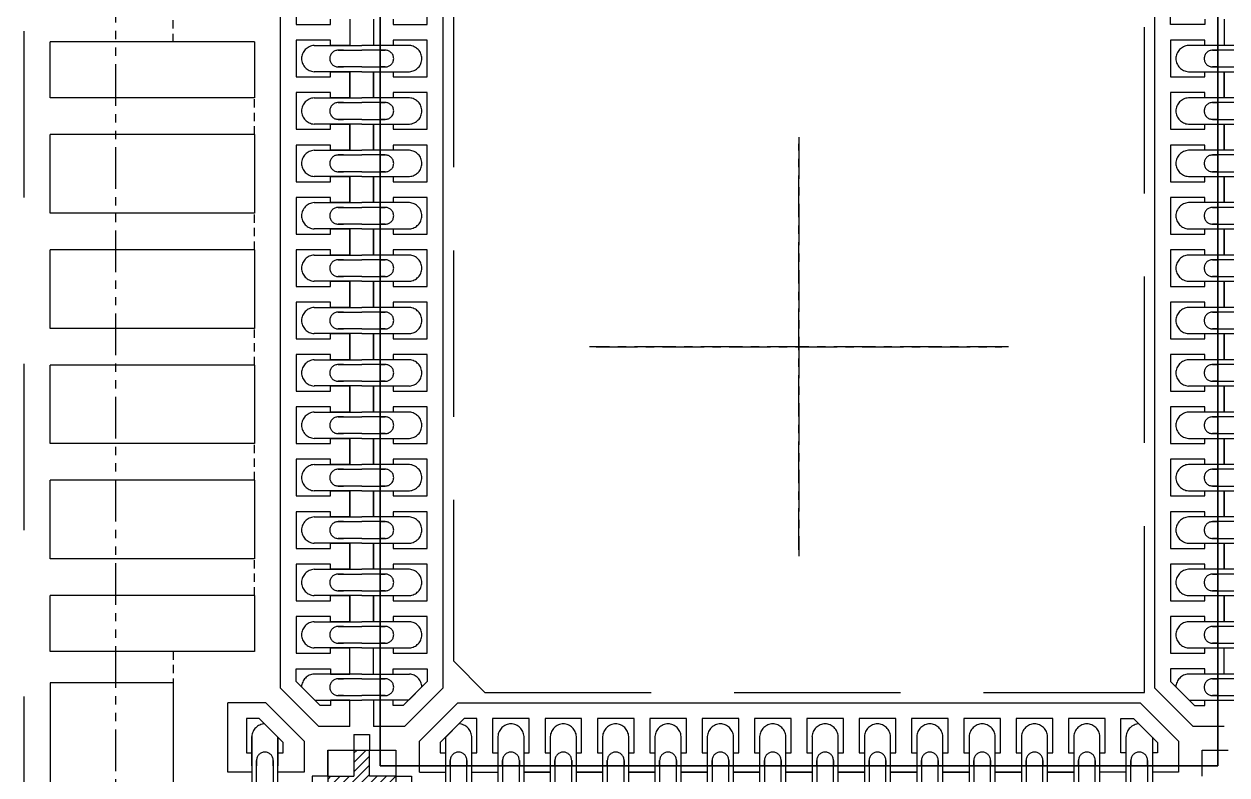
# Model space of a CAD drawing. Extents: x 0 to 864, y 0 to 559.
# Drawn here: x 143.58 to 166.56, y 269.09 to 283.43 of the extents above; entities that cross this region are included whole.
import ezdxf

# ---------------------------------------------------------------- set-up
doc = ezdxf.new("R2010")
doc.units = 0
doc.header["$LTSCALE"] = 12.7
doc.header["$MEASUREMENT"] = 0
for name, pattern in [('CENTER', [2, 1.25, -0.25, 0.25, -0.25]), ('HIDDEN', [0.375, 0.25, -0.125]), ('PHANTOM', [2.5, 1.25, -0.25, 0.25, -0.25, 0.25, -0.25])]:
    doc.linetypes.add(name, pattern=pattern)
doc.layers.get('0').update_dxf_attribs({"linetype": 'CONTINUOUS'})
for name, color, linetype in [('SH-01_CENTER', 2, 'CENTER'), ('SH-01_HATCH', 10, 'CONTINUOUS'), ('SH-01_HIDDEN', 6, 'HIDDEN'), ('SH-01_MISC', 5, 'CONTINUOUS'), ('SH-01_OBJECT', 7, 'CONTINUOUS'), ('SH-01_PHANTOM', 1, 'PHANTOM')]:
    doc.layers.add(name, color=color, linetype=linetype)

# ---------------------------------------------------------------- blocks, each defined once
blk = doc.blocks.new('A$C1BE279AF')
at = {"layer": 'SH-01_HATCH', "ltscale": 0.05}
h = blk.add_hatch(dxfattribs=at)
h.set_pattern_fill('ANSI31', color=10)
h.set_pattern_definition([(45, (2.30032, -1.11), (-0.0883883, 0.0883883), [])])
h.paths.add_polyline_path([(1.69, 1.19), (1.19, 1.19), (1.19, 1.69), (0.89, 1.69), (0.89, 1.19), (0.39, 1.19), (0.39, 0.89), (0.89, 0.89), (0.89, 0.39), (1.19, 0.39), (1.19, 0.89), (1.69, 0.89)])
at = {"layer": 'SH-01_HIDDEN'}
for p, q in [((0.89, 1.99), (1.19, 1.99)), ((0.89, 1.99), (0.89, 1.69)), ((1.19, 1.99), (1.19, 1.69)), ((0.09, 1.19), (0.09, 0.89)), ((0.39, 1.19), (0.09, 1.19)), ((1.69, 1.19), (1.99, 1.19)), ((1.99, 1.19), (1.99, 0.89)), ((0.09, 0.89), (0.39, 0.89)), ((1.99, 0.89), (1.69, 0.89)), ((0.89, 0.39), (0.89, 0.09)), ((1.19, 0.39), (1.19, 0.09)), ((0.89, 0.09), (1.19, 0.09))]:
    blk.add_line(p, q, dxfattribs=at)
at = {"layer": 'SH-01_OBJECT'}
for p, q in [((0.89, 1.69), (1.19, 1.69)), ((0.89, 1.69), (0.89, 1.19)), ((1.19, 1.19), (1.19, 1.69)), ((0.39, 1.19), (0.39, 0.89)), ((0.39, 1.19), (0.89, 1.19)), ((1.69, 1.19), (1.19, 1.19)), ((1.69, 1.19), (1.69, 0.89)), ((0.39, 0.89), (0.89, 0.89)), ((0.89, 0.39), (0.89, 0.89)), ((0.89, 0.89), (0.89, 0.89)), ((1.69, 0.89), (1.19, 0.89)), ((1.19, 0.89), (1.19, 0.89)), ((1.19, 0.89), (1.19, 0.39)), ((0.89, 0.39), (1.19, 0.39))]:
    blk.add_line(p, q, dxfattribs=at)
blk = doc.blocks.new('A$C61275347')
at = {"layer": 'SH-01_HIDDEN', "ltscale": 0.05}
for p, q in [((2.35, 11.517), (2.35, 12.117)), ((3.9, 9.75), (3.9, 10.45)), ((3.9, 7.55), (3.9, 8.25)), ((3.9, 5.35), (3.9, 6.05)), ((3.9, 3.15), (3.9, 3.85)), ((3.9, 0.95), (3.9, 1.65)), ((2.35, -0.117), (2.35, -0.717))]:
    blk.add_line(p, q, dxfattribs=at)
at = {"layer": 'SH-01_HIDDEN'}
for p, q in [((5.04, 11.45), (5.6, 11.45)), ((5.04, 11.45), (5.95, 11.45)), ((5.6, 11.36), (5.5, 11.36)), ((5.5, 11.36), (5.95, 11.36)), ((5.5, 11.04), (5.6, 11.04)), ((5.95, 11.04), (5.5, 11.04)), ((5.6, 10.95), (5.04, 10.95)), ((5.95, 10.95), (5.04, 10.95)), ((5.04, 10.45), (5.6, 10.45)), ((5.04, 10.45), (5.95, 10.45)), ((5.6, 10.36), (5.5, 10.36)), ((5.5, 10.36), (5.95, 10.36)), ((5.6, 9.95), (5.04, 9.95)), ((5.95, 9.95), (5.04, 9.95)), ((5.5, 10.04), (5.6, 10.04)), ((5.95, 10.04), (5.5, 10.04)), ((5.04, 9.45), (5.6, 9.45)), ((5.04, 9.45), (5.95, 9.45)), ((5.6, 9.36), (5.5, 9.36)), ((5.5, 9.36), (5.95, 9.36)), ((5.5, 9.04), (5.6, 9.04)), ((5.95, 9.04), (5.5, 9.04)), ((5.6, 8.95), (5.04, 8.95)), ((5.95, 8.95), (5.04, 8.95)), ((5.04, 8.45), (5.6, 8.45)), ((5.04, 8.45), (5.95, 8.45)), ((5.6, 8.36), (5.5, 8.36)), ((5.5, 8.36), (5.95, 8.36)), ((5.6, 7.95), (5.04, 7.95)), ((5.95, 7.95), (5.04, 7.95)), ((5.5, 8.04), (5.6, 8.04)), ((5.95, 8.04), (5.5, 8.04)), ((5.04, 7.45), (5.6, 7.45)), ((5.04, 7.45), (5.95, 7.45)), ((5.6, 7.36), (5.5, 7.36)), ((5.5, 7.36), (5.95, 7.36)), ((5.6, 6.95), (5.04, 6.95)), ((5.95, 6.95), (5.04, 6.95)), ((5.5, 7.04), (5.6, 7.04)), ((5.95, 7.04), (5.5, 7.04)), ((5.04, 6.45), (5.6, 6.45)), ((5.04, 6.45), (5.95, 6.45)), ((5.6, 6.36), (5.5, 6.36)), ((5.5, 6.36), (5.95, 6.36)), ((5.5, 6.04), (5.6, 6.04)), ((5.95, 6.04), (5.5, 6.04)), ((5.6, 5.95), (5.04, 5.95)), ((5.95, 5.95), (5.04, 5.95)), ((5.04, 5.45), (5.6, 5.45)), ((5.04, 5.45), (5.95, 5.45)), ((5.6, 5.36), (5.5, 5.36)), ((5.5, 5.36), (5.95, 5.36)), ((5.6, 4.95), (5.04, 4.95)), ((5.95, 4.95), (5.04, 4.95)), ((5.5, 5.04), (5.6, 5.04)), ((5.95, 5.04), (5.5, 5.04)), ((5.04, 4.45), (5.6, 4.45)), ((5.04, 4.45), (5.95, 4.45)), ((5.6, 4.36), (5.5, 4.36)), ((5.5, 4.36), (5.95, 4.36)), ((5.6, 3.95), (5.04, 3.95)), ((5.95, 3.95), (5.04, 3.95)), ((5.5, 4.04), (5.6, 4.04)), ((5.95, 4.04), (5.5, 4.04)), ((5.04, 3.45), (5.6, 3.45)), ((5.04, 3.45), (5.95, 3.45)), ((5.6, 3.36), (5.5, 3.36)), ((5.5, 3.36), (5.95, 3.36)), ((5.5, 3.04), (5.6, 3.04)), ((5.95, 3.04), (5.5, 3.04)), ((5.6, 2.95), (5.04, 2.95)), ((5.95, 2.95), (5.04, 2.95)), ((5.04, 2.45), (5.6, 2.45)), ((5.04, 2.45), (5.95, 2.45)), ((5.6, 2.36), (5.5, 2.36)), ((5.5, 2.36), (5.95, 2.36)), ((5.6, 1.95), (5.04, 1.95)), ((5.95, 1.95), (5.04, 1.95)), ((5.5, 2.04), (5.6, 2.04)), ((5.95, 2.04), (5.5, 2.04)), ((5.04, 1.45), (5.6, 1.45)), ((5.04, 1.45), (5.95, 1.45)), ((5.6, 1.36), (5.5, 1.36)), ((5.5, 1.36), (5.95, 1.36)), ((5.6, 0.95), (5.04, 0.95)), ((5.95, 0.95), (5.04, 0.95)), ((5.5, 1.04), (5.6, 1.04)), ((5.95, 1.04), (5.5, 1.04)), ((5.04, 0.45), (5.6, 0.45)), ((5.04, 0.45), (5.95, 0.45)), ((5.6, 0.36), (5.5, 0.36)), ((5.5, 0.36), (5.95, 0.36)), ((5.5, 0.04), (5.6, 0.04)), ((5.95, 0.04), (5.5, 0.04)), ((5.6, -0.05), (5.04, -0.05)), ((5.95, -0.05), (5.04, -0.05)), ((5.6, -0.55), (5.04, -0.55)), ((5.95, -0.55), (5.04, -0.55)), ((5.5, -0.64), (5.6, -0.64)), ((5.95, -0.64), (5.5, -0.64)), ((4.8, -0.793), (5.047, -1.04)), ((5.057, -1.05), (5.6, -1.05)), ((5.057, -1.05), (5.95, -1.05)), ((5.6, -0.96), (5.5, -0.96)), ((5.5, -0.96), (5.95, -0.96)), ((4.093, -1.5), (4.34, -1.747)), ((3.85, -2.3), (3.85, -1.74)), ((3.85, -1.74), (3.85, -2.65)), ((4.35, -1.757), (4.35, -2.3)), ((4.35, -2.65), (4.35, -1.757)), ((3.94, -2.2), (3.94, -2.3)), ((3.94, -2.65), (3.94, -2.2)), ((4.26, -2.3), (4.26, -2.2)), ((4.26, -2.2), (4.26, -2.65))]:
    blk.add_line(p, q, dxfattribs=at)
for centre, radius, start, end in [((5.058, 11.193), 0.258, 93.9895, 178.3485), ((5.5, 11.2), 0.16, 90, 270), ((5.058, 11.207), 0.258, 181.6517, 266.0098), ((5.058, 10.193), 0.258, 93.9895, 178.3485), ((5.5, 10.2), 0.16, 90, 270), ((5.058, 10.207), 0.258, 181.6517, 266.0098), ((5.058, 9.193), 0.258, 93.9895, 178.3485), ((5.058, 9.207), 0.258, 181.6517, 266.0098), ((5.5, 9.2), 0.16, 90, 270), ((5.058, 8.193), 0.258, 93.9895, 178.3485), ((5.5, 8.2), 0.16, 90, 270), ((5.058, 8.207), 0.258, 181.6517, 266.0098), ((5.058, 7.193), 0.258, 93.9895, 178.3485), ((5.5, 7.2), 0.16, 90, 270), ((5.058, 7.207), 0.258, 181.6517, 266.0098), ((5.058, 6.193), 0.258, 93.9895, 178.3485), ((5.5, 6.2), 0.16, 90, 270), ((5.058, 6.207), 0.258, 181.6517, 266.0098), ((5.058, 5.193), 0.258, 93.9895, 178.3485), ((5.5, 5.2), 0.16, 90, 270), ((5.058, 5.207), 0.258, 181.6517, 266.0098), ((5.058, 4.193), 0.258, 93.9895, 178.3485), ((5.058, 4.207), 0.258, 181.6517, 266.0098), ((5.5, 4.2), 0.16, 90, 270), ((5.058, 3.193), 0.258, 93.9895, 178.3485), ((5.5, 3.2), 0.16, 90, 270), ((5.058, 3.207), 0.258, 181.6517, 266.0098), ((5.058, 2.193), 0.258, 93.9895, 178.3485), ((5.5, 2.2), 0.16, 90, 270), ((5.058, 2.207), 0.258, 181.6517, 266.0098), ((5.058, 1.193), 0.258, 93.9895, 178.3485), ((5.058, 1.207), 0.258, 181.6517, 266.0098), ((5.5, 1.2), 0.16, 90, 270), ((5.058, 0.193), 0.258, 93.9895, 178.3485), ((5.5, 0.2), 0.16, 90, 270), ((5.058, 0.207), 0.258, 181.6517, 266.0098), ((5.058, -0.808), 0.259, 94.0841, 176.6512), ((5.5, -0.8), 0.16, 90, 270), ((4.108, -1.758), 0.259, 93.3488, 175.9159), ((4.1, -2.2), 0.16, 0, 180)]:
    blk.add_arc(centre, radius, start, end, dxfattribs=at)
at = {"layer": 'SH-01_OBJECT'}
for p, q in [((4.4, -0.817), (4.4, 12.217)), ((4.7, 12.093), (4.7, 11.85)), ((5.35, 11.85), (5.35, 11.95)), ((4.7, 11.85), (5.35, 11.85)), ((5.35, 11.55), (4.7, 11.55)), ((4.7, 11.55), (4.7, 10.85)), ((5.35, 11.45), (5.35, 11.55)), ((5.725, 11.45), (5.35, 11.45)), ((4.7, 10.85), (5.35, 10.85)), ((5.35, 10.85), (5.35, 10.95)), ((5.35, 10.95), (5.725, 10.95)), ((5.35, 10.55), (4.7, 10.55)), ((4.7, 10.55), (4.7, 9.85)), ((5.35, 10.45), (5.35, 10.55)), ((5.725, 10.45), (5.35, 10.45)), ((5.35, 9.85), (5.35, 9.95)), ((5.35, 9.95), (5.725, 9.95)), ((4.7, 9.85), (5.35, 9.85)), ((5.35, 9.55), (4.7, 9.55)), ((4.7, 9.55), (4.7, 8.85)), ((5.35, 9.45), (5.35, 9.55)), ((5.725, 9.45), (5.35, 9.45)), ((4.7, 8.85), (5.35, 8.85)), ((5.35, 8.85), (5.35, 8.95)), ((5.35, 8.95), (5.725, 8.95)), ((5.35, 8.55), (4.7, 8.55)), ((4.7, 8.55), (4.7, 7.85)), ((5.35, 8.45), (5.35, 8.55)), ((5.725, 8.45), (5.35, 8.45)), ((4.7, 7.85), (5.35, 7.85)), ((5.35, 7.85), (5.35, 7.95)), ((5.35, 7.95), (5.725, 7.95)), ((5.35, 7.55), (4.7, 7.55)), ((4.7, 7.55), (4.7, 6.85)), ((5.35, 7.45), (5.35, 7.55)), ((5.725, 7.45), (5.35, 7.45)), ((5.35, 6.85), (5.35, 6.95)), ((5.35, 6.95), (5.725, 6.95)), ((4.7, 6.85), (5.35, 6.85)), ((5.35, 6.55), (4.7, 6.55)), ((4.7, 6.55), (4.7, 5.85)), ((5.35, 6.45), (5.35, 6.55)), ((5.725, 6.45), (5.35, 6.45)), ((4.7, 5.85), (5.35, 5.85)), ((5.35, 5.85), (5.35, 5.95)), ((5.35, 5.95), (5.725, 5.95)), ((5.35, 5.55), (4.7, 5.55)), ((4.7, 5.55), (4.7, 4.85)), ((5.35, 5.45), (5.35, 5.55)), ((5.725, 5.45), (5.35, 5.45)), ((4.7, 4.85), (5.35, 4.85)), ((5.35, 4.85), (5.35, 4.95)), ((5.35, 4.95), (5.725, 4.95)), ((5.35, 4.55), (4.7, 4.55)), ((4.7, 4.55), (4.7, 3.85)), ((5.35, 4.45), (5.35, 4.55)), ((5.725, 4.45), (5.35, 4.45)), ((5.35, 3.85), (5.35, 3.95)), ((5.35, 3.95), (5.725, 3.95)), ((4.7, 3.85), (5.35, 3.85)), ((5.35, 3.55), (4.7, 3.55)), ((4.7, 3.55), (4.7, 2.85)), ((5.35, 3.45), (5.35, 3.55)), ((5.725, 3.45), (5.35, 3.45)), ((4.7, 2.85), (5.35, 2.85)), ((5.35, 2.85), (5.35, 2.95)), ((5.35, 2.95), (5.725, 2.95)), ((5.35, 2.55), (4.7, 2.55)), ((4.7, 2.55), (4.7, 1.85)), ((5.35, 2.45), (5.35, 2.55)), ((5.725, 2.45), (5.35, 2.45)), ((4.7, 1.85), (5.35, 1.85)), ((5.35, 1.85), (5.35, 1.95)), ((5.35, 1.95), (5.725, 1.95)), ((5.35, 1.55), (4.7, 1.55)), ((4.7, 1.55), (4.7, 0.85)), ((5.35, 1.45), (5.35, 1.55)), ((5.725, 1.45), (5.35, 1.45)), ((5.35, 0.85), (5.35, 0.95)), ((5.35, 0.95), (5.725, 0.95)), ((4.7, 0.85), (5.35, 0.85)), ((5.35, 0.55), (4.7, 0.55)), ((4.7, 0.55), (4.7, -0.15)), ((5.35, 0.45), (5.35, 0.55)), ((5.725, 0.45), (5.35, 0.45)), ((4.7, -0.15), (5.35, -0.15)), ((5.35, -0.15), (5.35, -0.05)), ((5.35, -0.05), (5.725, -0.05)), ((4.7, -0.693), (4.7, -0.45)), ((4.7, -0.45), (5.35, -0.45)), ((5.35, -0.45), (5.35, -0.55)), ((5.35, -0.55), (5.725, -0.55)), ((5.133, -1.55), (4.4, -0.817)), ((5.157, -1.15), (4.7, -0.693)), ((4.117, -1.1), (4.85, -1.833)), ((5.725, -1.05), (5.35, -1.05)), ((5.35, -1.05), (5.35, -1.15)), ((5.35, -1.15), (5.157, -1.15)), ((3.993, -1.4), (3.75, -1.4)), ((3.75, -1.4), (3.75, -2.05)), ((4.45, -1.857), (3.993, -1.4)), ((5.725, -1.55), (5.133, -1.55)), ((4.85, -1.833), (4.85, -2.425)), ((3.75, -2.05), (3.85, -2.05)), ((3.85, -2.05), (3.85, -2.425)), ((4.35, -2.425), (4.35, -2.05)), ((4.35, -2.05), (4.45, -2.05)), ((4.45, -2.05), (4.45, -1.857)), ((5.3, -2.5), (5.3, -2)), ((5.3, -2), (5.8, -2))]:
    blk.add_line(p, q, dxfattribs=at)
at = {"layer": 'SH-01_OBJECT', "ltscale": 0.05}
for p, q in [((5.725, 11.95), (5.725, 11.45)), ((3.9, 11.517), (0, 11.517)), ((0, 10.45), (0, 11.517)), ((3.9, 11.517), (3.9, 10.45)), ((5.725, 10.45), (5.725, 10.95)), ((5.725, 10.95), (5.725, 10.45)), ((3.9, 10.45), (0, 10.45)), ((5.725, 9.45), (5.725, 9.95)), ((5.725, 9.95), (5.725, 9.45)), ((0, 8.25), (0, 9.75)), ((3.9, 9.75), (0, 9.75)), ((3.9, 9.75), (3.9, 8.25)), ((5.725, 8.45), (5.725, 8.95)), ((5.725, 8.95), (5.725, 8.45)), ((3.9, 8.25), (0, 8.25)), ((5.725, 7.45), (5.725, 7.95)), ((5.725, 7.95), (5.725, 7.45)), ((0, 6.05), (0, 7.55)), ((3.9, 7.55), (0, 7.55)), ((3.9, 7.55), (3.9, 6.05)), ((5.725, 6.45), (5.725, 6.95)), ((5.725, 6.95), (5.725, 6.45)), ((3.9, 6.05), (0, 6.05)), ((5.725, 5.45), (5.725, 5.95)), ((5.725, 5.95), (5.725, 5.45)), ((0, 3.85), (0, 5.35)), ((3.9, 5.35), (0, 5.35)), ((3.9, 5.35), (3.9, 3.85)), ((5.725, 4.45), (5.725, 4.95)), ((5.725, 4.95), (5.725, 4.45)), ((5.725, 3.45), (5.725, 3.95)), ((5.725, 3.95), (5.725, 3.45)), ((3.9, 3.85), (0, 3.85)), ((0, 1.65), (0, 3.15)), ((3.9, 3.15), (0, 3.15)), ((3.9, 3.15), (3.9, 1.65)), ((5.725, 2.45), (5.725, 2.95)), ((5.725, 2.95), (5.725, 2.45)), ((5.725, 1.45), (5.725, 1.95)), ((5.725, 1.95), (5.725, 1.45)), ((3.9, 1.65), (0, 1.65)), ((0, -0.117), (0, 0.95)), ((3.9, 0.95), (0, 0.95)), ((3.9, 0.95), (3.9, -0.117)), ((5.725, 0.45), (5.725, 0.95)), ((5.725, 0.95), (5.725, 0.45)), ((3.9, -0.117), (0, -0.117)), ((5.725, -0.55), (5.725, -0.05)), ((5.725, -0.55), (5.725, -0.05)), ((2.35, -0.717), (0, -0.717)), ((0, -0.717), (0, -2.65)), ((2.35, -0.717), (2.35, -2.65)), ((3.39, -2.425), (3.39, -1.1)), ((4.117, -1.1), (3.39, -1.1)), ((5.725, -1.55), (5.725, -1.05)), ((5.8, -2), (5.8, -2.5)), ((5.8, -2), (5.8, -2.5)), ((3.85, -2.425), (3.39, -2.425)), ((4.85, -2.425), (4.35, -2.425))]:
    blk.add_line(p, q, dxfattribs=at)
at = {"layer": 'SH-01_OBJECT', "linetype": 'Continuous'}
for q in [(5.3, -2.5), (5.8, -2)]:
    blk.add_line((5.3, -2), q, dxfattribs=at)
blk = doc.blocks.new('*U61')
at = {"layer": 'SH-01_CENTER', "ltscale": 0.05}
for p, q in [((0, -3.875), (0, 3.875)), ((-3.875, 0), (3.875, 0))]:
    blk.add_line(p, q, dxfattribs=at)
at = {"layer": 'SH-01_MISC', "ltscale": 0.05}
blk.add_lwpolyline([(-8, 8), (8, 8), (8, -8), (-8, -8)], close=True, dxfattribs=at)
blk = doc.blocks.new('*U62')
at = {"color": 0, "linetype": 'ByBlock', "lineweight": -2, "transparency": 16777216}
blk.add_blockref('*U61', (0, 16.7), dxfattribs=at)
blk = doc.blocks.new('*U243')
at = {"layer": 'SH-01_CENTER', "ltscale": 0.05}
for p, q in [((0, 4), (0, -4)), ((4, 0), (-4, 0))]:
    blk.add_line(p, q, dxfattribs=at)
at = {"layer": 'SH-01_HIDDEN'}
for p, q in [((-6.6, 6.6), (-6.6, -6)), ((6.6, -6.6), (6.6, 6.6)), ((-7.44, 5.75), (-8.35, 5.75)), ((8.35, 5.75), (7.44, 5.75)), ((-7.9, 5.66), (-8.35, 5.66)), ((-8, 5.66), (-7.9, 5.66)), ((8.35, 5.66), (7.9, 5.66)), ((7.9, 5.66), (8, 5.66)), ((-8.35, 5.34), (-7.9, 5.34)), ((-7.9, 5.34), (-8, 5.34)), ((7.9, 5.34), (8.35, 5.34)), ((8, 5.34), (7.9, 5.34)), ((-8.35, 5.25), (-7.44, 5.25)), ((7.44, 5.25), (8.35, 5.25)), ((-7.44, 4.75), (-8.35, 4.75)), ((-7.9, 4.66), (-8.35, 4.66)), ((-8, 4.66), (-7.9, 4.66)), ((8.35, 4.75), (7.44, 4.75)), ((8.35, 4.66), (7.9, 4.66)), ((7.9, 4.66), (8, 4.66)), ((-8.35, 4.34), (-7.9, 4.34)), ((-8.35, 4.25), (-7.44, 4.25)), ((-7.9, 4.34), (-8, 4.34)), ((7.44, 4.25), (8.35, 4.25)), ((7.9, 4.34), (8.35, 4.34)), ((8, 4.34), (7.9, 4.34)), ((-7.44, 3.75), (-8.35, 3.75)), ((8.35, 3.75), (7.44, 3.75)), ((-7.9, 3.66), (-8.35, 3.66)), ((-8, 3.66), (-7.9, 3.66)), ((8.35, 3.66), (7.9, 3.66)), ((7.9, 3.66), (8, 3.66)), ((-8.35, 3.34), (-7.9, 3.34)), ((-8.35, 3.25), (-7.44, 3.25)), ((-7.9, 3.34), (-8, 3.34)), ((7.44, 3.25), (8.35, 3.25)), ((7.9, 3.34), (8.35, 3.34)), ((8, 3.34), (7.9, 3.34)), ((-7.44, 2.75), (-8.35, 2.75)), ((-7.9, 2.66), (-8.35, 2.66)), ((-8, 2.66), (-7.9, 2.66)), ((8.35, 2.75), (7.44, 2.75)), ((8.35, 2.66), (7.9, 2.66)), ((7.9, 2.66), (8, 2.66)), ((-8.35, 2.34), (-7.9, 2.34)), ((-7.9, 2.34), (-8, 2.34)), ((7.9, 2.34), (8.35, 2.34)), ((8, 2.34), (7.9, 2.34)), ((-8.35, 2.25), (-7.44, 2.25)), ((7.44, 2.25), (8.35, 2.25)), ((-7.44, 1.75), (-8.35, 1.75)), ((-7.9, 1.66), (-8.35, 1.66)), ((-8, 1.66), (-7.9, 1.66)), ((8.35, 1.75), (7.44, 1.75)), ((8.35, 1.66), (7.9, 1.66)), ((7.9, 1.66), (8, 1.66)), ((-8.35, 1.34), (-7.9, 1.34)), ((-8.35, 1.25), (-7.44, 1.25)), ((-7.9, 1.34), (-8, 1.34)), ((7.44, 1.25), (8.35, 1.25)), ((7.9, 1.34), (8.35, 1.34)), ((8, 1.34), (7.9, 1.34)), ((-7.44, 0.75), (-8.35, 0.75)), ((8.35, 0.75), (7.44, 0.75)), ((-7.9, 0.66), (-8.35, 0.66)), ((-8, 0.66), (-7.9, 0.66)), ((8.35, 0.66), (7.9, 0.66)), ((7.9, 0.66), (8, 0.66)), ((-8.35, 0.34), (-7.9, 0.34)), ((-8.35, 0.25), (-7.44, 0.25)), ((-7.9, 0.34), (-8, 0.34)), ((7.44, 0.25), (8.35, 0.25)), ((7.9, 0.34), (8.35, 0.34)), ((8, 0.34), (7.9, 0.34)), ((-7.44, -0.25), (-8.35, -0.25)), ((-7.9, -0.34), (-8.35, -0.34)), ((-8, -0.34), (-7.9, -0.34)), ((8.35, -0.25), (7.44, -0.25)), ((8.35, -0.34), (7.9, -0.34)), ((7.9, -0.34), (8, -0.34)), ((-8.35, -0.66), (-7.9, -0.66)), ((-7.9, -0.66), (-8, -0.66)), ((7.9, -0.66), (8.35, -0.66)), ((8, -0.66), (7.9, -0.66)), ((-8.35, -0.75), (-7.44, -0.75)), ((7.44, -0.75), (8.35, -0.75)), ((-7.44, -1.25), (-8.35, -1.25)), ((-7.9, -1.34), (-8.35, -1.34)), ((-8, -1.34), (-7.9, -1.34)), ((8.35, -1.25), (7.44, -1.25)), ((8.35, -1.34), (7.9, -1.34)), ((7.9, -1.34), (8, -1.34)), ((-8.35, -1.66), (-7.9, -1.66)), ((-8.35, -1.75), (-7.44, -1.75)), ((-7.9, -1.66), (-8, -1.66)), ((7.44, -1.75), (8.35, -1.75)), ((7.9, -1.66), (8.35, -1.66)), ((8, -1.66), (7.9, -1.66)), ((-7.44, -2.25), (-8.35, -2.25)), ((8.35, -2.25), (7.44, -2.25)), ((-7.9, -2.34), (-8.35, -2.34)), ((-8, -2.34), (-7.9, -2.34)), ((8.35, -2.34), (7.9, -2.34)), ((7.9, -2.34), (8, -2.34)), ((-8.35, -2.66), (-7.9, -2.66)), ((-8.35, -2.75), (-7.44, -2.75)), ((-7.9, -2.66), (-8, -2.66)), ((7.44, -2.75), (8.35, -2.75)), ((7.9, -2.66), (8.35, -2.66)), ((8, -2.66), (7.9, -2.66)), ((-7.44, -3.25), (-8.35, -3.25)), ((-7.9, -3.34), (-8.35, -3.34)), ((-8, -3.34), (-7.9, -3.34)), ((8.35, -3.25), (7.44, -3.25)), ((8.35, -3.34), (7.9, -3.34)), ((7.9, -3.34), (8, -3.34)), ((-8.35, -3.66), (-7.9, -3.66)), ((-7.9, -3.66), (-8, -3.66)), ((7.9, -3.66), (8.35, -3.66)), ((8, -3.66), (7.9, -3.66)), ((-8.35, -3.75), (-7.44, -3.75)), ((7.44, -3.75), (8.35, -3.75)), ((-7.44, -4.25), (-8.35, -4.25)), ((-7.9, -4.34), (-8.35, -4.34)), ((-8, -4.34), (-7.9, -4.34)), ((8.35, -4.25), (7.44, -4.25)), ((8.35, -4.34), (7.9, -4.34)), ((7.9, -4.34), (8, -4.34)), ((-8.35, -4.66), (-7.9, -4.66)), ((-8.35, -4.75), (-7.44, -4.75)), ((-7.9, -4.66), (-8, -4.66)), ((7.44, -4.75), (8.35, -4.75)), ((7.9, -4.66), (8.35, -4.66)), ((8, -4.66), (7.9, -4.66)), ((-7.44, -5.25), (-8.35, -5.25)), ((8.35, -5.25), (7.44, -5.25)), ((-7.9, -5.34), (-8.35, -5.34)), ((-8, -5.34), (-7.9, -5.34)), ((8.35, -5.34), (7.9, -5.34)), ((7.9, -5.34), (8, -5.34)), ((-8.35, -5.66), (-7.9, -5.66)), ((-7.9, -5.66), (-8, -5.66)), ((7.9, -5.66), (8.35, -5.66)), ((8, -5.66), (7.9, -5.66)), ((-8.35, -5.75), (-7.44, -5.75)), ((7.44, -5.75), (8.35, -5.75)), ((-6.6, -6), (-6, -6.6)), ((-8.35, -6.25), (-7.44, -6.25)), ((-8.35, -6.34), (-7.9, -6.34)), ((-7.9, -6.34), (-8, -6.34)), ((8.35, -6.25), (7.44, -6.25)), ((8.35, -6.34), (7.9, -6.34)), ((7.9, -6.34), (8, -6.34)), ((-7.9, -6.66), (-8.35, -6.66)), ((-8, -6.66), (-7.9, -6.66)), ((-7.2, -6.493), (-7.447, -6.74)), ((-6, -6.6), (6.6, -6.6)), ((7.2, -6.493), (7.447, -6.74)), ((7.9, -6.66), (8.35, -6.66)), ((8, -6.66), (7.9, -6.66)), ((-7.457, -6.75), (-8.35, -6.75)), ((7.457, -6.75), (8.35, -6.75)), ((-6.493, -7.2), (-6.74, -7.447)), ((6.493, -7.2), (6.74, -7.447)), ((-6.75, -7.457), (-6.75, -8.35)), ((-6.25, -8.35), (-6.25, -7.44)), ((-5.75, -7.44), (-5.75, -8.35)), ((-5.25, -8.35), (-5.25, -7.44)), ((-4.75, -7.44), (-4.75, -8.35)), ((-4.25, -8.35), (-4.25, -7.44)), ((-3.75, -7.44), (-3.75, -8.35)), ((-3.25, -8.35), (-3.25, -7.44)), ((-2.75, -7.44), (-2.75, -8.35)), ((-2.25, -8.35), (-2.25, -7.44)), ((-1.75, -7.44), (-1.75, -8.35)), ((-1.25, -8.35), (-1.25, -7.44)), ((-0.75, -7.44), (-0.75, -8.35)), ((-0.25, -8.35), (-0.25, -7.44)), ((0.25, -7.44), (0.25, -8.35)), ((0.75, -8.35), (0.75, -7.44)), ((1.25, -7.44), (1.25, -8.35)), ((1.75, -8.35), (1.75, -7.44)), ((2.25, -7.44), (2.25, -8.35)), ((2.75, -8.35), (2.75, -7.44)), ((3.25, -7.44), (3.25, -8.35)), ((3.75, -8.35), (3.75, -7.44)), ((4.25, -7.44), (4.25, -8.35)), ((4.75, -8.35), (4.75, -7.44)), ((5.25, -7.44), (5.25, -8.35)), ((5.75, -8.35), (5.75, -7.44)), ((6.25, -8.35), (6.25, -7.44)), ((6.75, -7.457), (6.75, -8.35)), ((-6.66, -7.9), (-6.66, -8.35)), ((-6.66, -8), (-6.66, -7.9)), ((-6.34, -8.35), (-6.34, -7.9)), ((-6.34, -7.9), (-6.34, -8)), ((-5.66, -7.9), (-5.66, -8.35)), ((-5.66, -8), (-5.66, -7.9)), ((-5.34, -8.35), (-5.34, -7.9)), ((-5.34, -7.9), (-5.34, -8)), ((-4.66, -7.9), (-4.66, -8.35)), ((-4.66, -8), (-4.66, -7.9)), ((-4.34, -8.35), (-4.34, -7.9)), ((-4.34, -7.9), (-4.34, -8)), ((-3.66, -7.9), (-3.66, -8.35)), ((-3.66, -8), (-3.66, -7.9)), ((-3.34, -8.35), (-3.34, -7.9)), ((-3.34, -7.9), (-3.34, -8)), ((-2.66, -7.9), (-2.66, -8.35)), ((-2.66, -8), (-2.66, -7.9)), ((-2.34, -8.35), (-2.34, -7.9)), ((-2.34, -7.9), (-2.34, -8)), ((-1.66, -7.9), (-1.66, -8.35)), ((-1.66, -8), (-1.66, -7.9)), ((-1.34, -8.35), (-1.34, -7.9)), ((-1.34, -7.9), (-1.34, -8)), ((-0.66, -7.9), (-0.66, -8.35)), ((-0.66, -8), (-0.66, -7.9)), ((-0.34, -8.35), (-0.34, -7.9)), ((-0.34, -7.9), (-0.34, -8)), ((0.34, -7.9), (0.34, -8.35)), ((0.34, -8), (0.34, -7.9)), ((0.66, -8.35), (0.66, -7.9)), ((0.66, -7.9), (0.66, -8)), ((1.34, -7.9), (1.34, -8.35)), ((1.34, -8), (1.34, -7.9)), ((1.66, -8.35), (1.66, -7.9)), ((1.66, -7.9), (1.66, -8)), ((2.34, -7.9), (2.34, -8.35)), ((2.34, -8), (2.34, -7.9)), ((2.66, -8.35), (2.66, -7.9)), ((2.66, -7.9), (2.66, -8)), ((3.34, -7.9), (3.34, -8.35)), ((3.34, -8), (3.34, -7.9)), ((3.66, -8.35), (3.66, -7.9)), ((3.66, -7.9), (3.66, -8)), ((4.34, -7.9), (4.34, -8.35)), ((4.34, -8), (4.34, -7.9)), ((4.66, -8.35), (4.66, -7.9)), ((4.66, -7.9), (4.66, -8)), ((5.34, -7.9), (5.34, -8.35)), ((5.34, -8), (5.34, -7.9)), ((5.66, -8.35), (5.66, -7.9)), ((5.66, -7.9), (5.66, -8)), ((6.34, -8.35), (6.34, -7.9)), ((6.34, -7.9), (6.34, -8)), ((6.66, -7.9), (6.66, -8.35)), ((6.66, -8), (6.66, -7.9))]:
    blk.add_line(p, q, dxfattribs=at)
for centre, radius, start, end in [((-7.458, 5.493), 0.258, 1.6516, 86.0102), ((7.458, 5.493), 0.258, 93.9899, 178.3484), ((-7.9, 5.5), 0.16, 270, 90), ((7.9, 5.5), 0.16, 90, 270), ((-7.458, 5.507), 0.258, 273.9899, 358.3484), ((7.458, 5.507), 0.258, 181.6516, 266.0102), ((-7.9, 4.5), 0.16, 270, 90), ((-7.458, 4.493), 0.258, 1.6516, 86.0102), ((7.458, 4.493), 0.258, 93.9899, 178.3484), ((7.9, 4.5), 0.16, 90, 270), ((-7.458, 4.507), 0.258, 273.9899, 358.3484), ((7.458, 4.507), 0.258, 181.6516, 266.0102), ((-7.458, 3.493), 0.258, 1.6516, 86.0102), ((7.458, 3.493), 0.258, 93.9899, 178.3484), ((-7.9, 3.5), 0.16, 270, 90), ((-7.458, 3.507), 0.258, 273.9899, 358.3484), ((7.458, 3.507), 0.258, 181.6516, 266.0102), ((7.9, 3.5), 0.16, 90, 270), ((-7.9, 2.5), 0.16, 270, 90), ((-7.458, 2.493), 0.258, 1.6516, 86.0102), ((7.458, 2.493), 0.258, 93.9899, 178.3484), ((7.9, 2.5), 0.16, 90, 270), ((-7.458, 2.507), 0.258, 273.9899, 358.3484), ((7.458, 2.507), 0.258, 181.6516, 266.0102), ((-7.9, 1.5), 0.16, 270, 90), ((-7.458, 1.493), 0.258, 1.6516, 86.0102), ((7.458, 1.493), 0.258, 93.9899, 178.3484), ((7.9, 1.5), 0.16, 90, 270), ((-7.458, 1.507), 0.258, 273.9899, 358.3484), ((7.458, 1.507), 0.258, 181.6516, 266.0102), ((-7.458, 0.493), 0.258, 1.6516, 86.0102), ((7.458, 0.493), 0.258, 93.9899, 178.3484), ((-7.9, 0.5), 0.16, 270, 90), ((-7.458, 0.507), 0.258, 273.9899, 358.3484), ((7.458, 0.507), 0.258, 181.6516, 266.0102), ((7.9, 0.5), 0.16, 90, 270), ((-7.9, -0.5), 0.16, 270, 90), ((-7.458, -0.507), 0.258, 1.6516, 86.0102), ((7.458, -0.507), 0.258, 93.9899, 178.3484), ((7.9, -0.5), 0.16, 90, 270), ((-7.458, -0.493), 0.258, 273.9899, 358.3484), ((7.458, -0.493), 0.258, 181.6516, 266.0102), ((-7.9, -1.5), 0.16, 270, 90), ((-7.458, -1.507), 0.258, 1.6516, 86.0102), ((7.458, -1.507), 0.258, 93.9899, 178.3484), ((7.9, -1.5), 0.16, 90, 270), ((-7.458, -1.493), 0.258, 273.9899, 358.3484), ((7.458, -1.493), 0.258, 181.6516, 266.0102), ((-7.458, -2.507), 0.258, 1.6516, 86.0102), ((7.458, -2.507), 0.258, 93.9899, 178.3484), ((-7.9, -2.5), 0.16, 270, 90), ((-7.458, -2.493), 0.258, 273.9899, 358.3484), ((7.458, -2.493), 0.258, 181.6516, 266.0102), ((7.9, -2.5), 0.16, 90, 270), ((-7.9, -3.5), 0.16, 270, 90), ((-7.458, -3.507), 0.258, 1.6516, 86.0102), ((7.458, -3.507), 0.258, 93.9899, 178.3484), ((7.9, -3.5), 0.16, 90, 270), ((-7.458, -3.493), 0.258, 273.9899, 358.3484), ((7.458, -3.493), 0.258, 181.6516, 266.0102), ((-7.9, -4.5), 0.16, 270, 90), ((-7.458, -4.507), 0.258, 1.6516, 86.0102), ((7.458, -4.507), 0.258, 93.9899, 178.3484), ((7.9, -4.5), 0.16, 90, 270), ((-7.458, -4.493), 0.258, 273.9899, 358.3484), ((7.458, -4.493), 0.258, 181.6516, 266.0102), ((-7.458, -5.507), 0.258, 1.6516, 86.0102), ((7.458, -5.507), 0.258, 93.9899, 178.3484), ((-7.9, -5.5), 0.16, 270, 90), ((-7.458, -5.493), 0.258, 273.9899, 358.3484), ((7.458, -5.493), 0.258, 181.6516, 266.0102), ((7.9, -5.5), 0.16, 90, 270), ((-7.9, -6.5), 0.16, 270, 90), ((-7.458, -6.508), 0.259, 3.3488, 85.9159), ((7.458, -6.508), 0.259, 94.0841, 176.6512), ((7.9, -6.5), 0.16, 90, 270), ((-6.508, -7.458), 0.259, 4.0841, 86.6512), ((-5.493, -7.458), 0.258, 91.6516, 176.0102), ((-5.507, -7.458), 0.258, 3.9899, 88.3484), ((-4.493, -7.458), 0.258, 91.6516, 176.0102), ((-4.507, -7.458), 0.258, 3.9899, 88.3484), ((-3.493, -7.458), 0.258, 91.6516, 176.0102), ((-3.507, -7.458), 0.258, 3.9899, 88.3484), ((-2.493, -7.458), 0.258, 91.6516, 176.0102), ((-2.507, -7.458), 0.258, 3.9899, 88.3484), ((-1.493, -7.458), 0.258, 91.6516, 176.0102), ((-1.507, -7.458), 0.258, 3.9899, 88.3484), ((-0.493, -7.458), 0.258, 91.6516, 176.0102), ((-0.507, -7.458), 0.258, 3.9899, 88.3484), ((0.507, -7.458), 0.258, 91.6516, 176.0102), ((0.493, -7.458), 0.258, 3.9899, 88.3484), ((1.507, -7.458), 0.258, 91.6516, 176.0102), ((1.493, -7.458), 0.258, 3.9899, 88.3484), ((2.507, -7.458), 0.258, 91.6516, 176.0102), ((2.493, -7.458), 0.258, 3.9899, 88.3484), ((3.507, -7.458), 0.258, 91.6516, 176.0102), ((3.493, -7.458), 0.258, 3.9899, 88.3484), ((4.507, -7.458), 0.258, 91.6516, 176.0102), ((4.493, -7.458), 0.258, 3.9899, 88.3484), ((5.507, -7.458), 0.258, 91.6516, 176.0102), ((5.493, -7.458), 0.258, 3.9899, 88.3484), ((6.508, -7.458), 0.259, 93.3488, 175.9159), ((-6.5, -7.9), 0.16, 0, 180), ((-5.5, -7.9), 0.16, 0, 180), ((-4.5, -7.9), 0.16, 0, 180), ((-3.5, -7.9), 0.16, 0, 180), ((-2.5, -7.9), 0.16, 0, 180), ((-1.5, -7.9), 0.16, 0, 180), ((-0.5, -7.9), 0.16, 0, 180), ((0.5, -7.9), 0.16, 0, 180), ((1.5, -7.9), 0.16, 0, 180), ((2.5, -7.9), 0.16, 0, 180), ((3.5, -7.9), 0.16, 0, 180), ((4.5, -7.9), 0.16, 0, 180), ((5.5, -7.9), 0.16, 0, 180), ((6.5, -7.9), 0.16, 0, 180)]:
    blk.add_arc(centre, radius, start, end, dxfattribs=at)
at = {"layer": 'SH-01_MISC'}
blk.add_lwpolyline([(8, 8), (-8, 8), (-8, -8), (8, -8)], close=True, dxfattribs=at)
at = {"layer": 'SH-01_OBJECT'}
for p, q in [((-6.8, 6.517), (-6.8, -6.517)), ((6.8, -6.517), (6.8, 6.517)), ((-7.75, 6.25), (-7.75, 6.15)), ((-7.1, 6.15), (-7.1, 6.393)), ((7.1, 6.15), (7.1, 6.393)), ((7.75, 6.25), (7.75, 6.15)), ((-7.75, 6.15), (-7.1, 6.15)), ((7.75, 6.15), (7.1, 6.15)), ((-7.75, 5.75), (-8.125, 5.75)), ((-7.1, 5.85), (-7.75, 5.85)), ((-7.75, 5.85), (-7.75, 5.75)), ((-7.1, 5.15), (-7.1, 5.85)), ((7.1, 5.85), (7.1, 5.15)), ((7.75, 5.85), (7.1, 5.85)), ((7.75, 5.75), (7.75, 5.85)), ((8.125, 5.75), (7.75, 5.75)), ((-8.125, 5.25), (-7.75, 5.25)), ((-7.75, 5.25), (-7.75, 5.15)), ((-7.75, 5.15), (-7.1, 5.15)), ((7.1, 5.15), (7.75, 5.15)), ((7.75, 5.15), (7.75, 5.25)), ((7.75, 5.25), (8.125, 5.25)), ((-7.1, 4.85), (-7.75, 4.85)), ((-7.75, 4.85), (-7.75, 4.75)), ((-7.1, 4.15), (-7.1, 4.85)), ((7.1, 4.85), (7.1, 4.15)), ((7.75, 4.85), (7.1, 4.85)), ((7.75, 4.75), (7.75, 4.85)), ((-7.75, 4.75), (-8.125, 4.75)), ((8.125, 4.75), (7.75, 4.75)), ((-8.125, 4.25), (-7.75, 4.25)), ((-7.75, 4.25), (-7.75, 4.15)), ((-7.75, 4.15), (-7.1, 4.15)), ((7.1, 4.15), (7.75, 4.15)), ((7.75, 4.15), (7.75, 4.25)), ((7.75, 4.25), (8.125, 4.25)), ((-7.75, 3.75), (-8.125, 3.75)), ((-7.1, 3.85), (-7.75, 3.85)), ((-7.75, 3.85), (-7.75, 3.75)), ((-7.1, 3.15), (-7.1, 3.85)), ((7.1, 3.85), (7.1, 3.15)), ((7.75, 3.85), (7.1, 3.85)), ((7.75, 3.75), (7.75, 3.85)), ((8.125, 3.75), (7.75, 3.75)), ((-8.125, 3.25), (-7.75, 3.25)), ((-7.75, 3.25), (-7.75, 3.15)), ((7.75, 3.15), (7.75, 3.25)), ((7.75, 3.25), (8.125, 3.25)), ((-7.75, 3.15), (-7.1, 3.15)), ((7.1, 3.15), (7.75, 3.15)), ((-7.1, 2.85), (-7.75, 2.85)), ((-7.75, 2.85), (-7.75, 2.75)), ((-7.1, 2.15), (-7.1, 2.85)), ((7.1, 2.85), (7.1, 2.15)), ((7.75, 2.85), (7.1, 2.85)), ((7.75, 2.75), (7.75, 2.85)), ((-7.75, 2.75), (-8.125, 2.75)), ((8.125, 2.75), (7.75, 2.75)), ((-8.125, 2.25), (-7.75, 2.25)), ((-7.75, 2.25), (-7.75, 2.15)), ((-7.75, 2.15), (-7.1, 2.15)), ((7.1, 2.15), (7.75, 2.15)), ((7.75, 2.15), (7.75, 2.25)), ((7.75, 2.25), (8.125, 2.25)), ((-7.1, 1.85), (-7.75, 1.85)), ((-7.75, 1.85), (-7.75, 1.75)), ((-7.1, 1.15), (-7.1, 1.85)), ((7.1, 1.85), (7.1, 1.15)), ((7.75, 1.85), (7.1, 1.85)), ((7.75, 1.75), (7.75, 1.85)), ((-7.75, 1.75), (-8.125, 1.75)), ((8.125, 1.75), (7.75, 1.75)), ((-8.125, 1.25), (-7.75, 1.25)), ((-7.75, 1.25), (-7.75, 1.15)), ((-7.75, 1.15), (-7.1, 1.15)), ((7.1, 1.15), (7.75, 1.15)), ((7.75, 1.15), (7.75, 1.25)), ((7.75, 1.25), (8.125, 1.25)), ((-7.75, 0.75), (-8.125, 0.75)), ((-7.1, 0.85), (-7.75, 0.85)), ((-7.75, 0.85), (-7.75, 0.75)), ((-7.1, 0.15), (-7.1, 0.85)), ((7.1, 0.85), (7.1, 0.15)), ((7.75, 0.85), (7.1, 0.85)), ((7.75, 0.75), (7.75, 0.85)), ((8.125, 0.75), (7.75, 0.75)), ((-8.125, 0.25), (-7.75, 0.25)), ((-7.75, 0.25), (-7.75, 0.15)), ((7.75, 0.15), (7.75, 0.25)), ((7.75, 0.25), (8.125, 0.25)), ((-7.75, 0.15), (-7.1, 0.15)), ((7.1, 0.15), (7.75, 0.15)), ((-7.1, -0.15), (-7.75, -0.15)), ((-7.75, -0.15), (-7.75, -0.25)), ((-7.1, -0.85), (-7.1, -0.15)), ((7.1, -0.15), (7.1, -0.85)), ((7.75, -0.15), (7.1, -0.15)), ((7.75, -0.25), (7.75, -0.15)), ((-7.75, -0.25), (-8.125, -0.25)), ((8.125, -0.25), (7.75, -0.25)), ((-8.125, -0.75), (-7.75, -0.75)), ((-7.75, -0.75), (-7.75, -0.85)), ((-7.75, -0.85), (-7.1, -0.85)), ((7.1, -0.85), (7.75, -0.85)), ((7.75, -0.85), (7.75, -0.75)), ((7.75, -0.75), (8.125, -0.75)), ((-7.75, -1.25), (-8.125, -1.25)), ((-7.1, -1.15), (-7.75, -1.15)), ((-7.75, -1.15), (-7.75, -1.25)), ((-7.1, -1.85), (-7.1, -1.15)), ((7.1, -1.15), (7.1, -1.85)), ((7.75, -1.15), (7.1, -1.15)), ((7.75, -1.25), (7.75, -1.15)), ((8.125, -1.25), (7.75, -1.25)), ((-8.125, -1.75), (-7.75, -1.75)), ((-7.75, -1.75), (-7.75, -1.85)), ((7.75, -1.85), (7.75, -1.75)), ((7.75, -1.75), (8.125, -1.75)), ((-7.75, -1.85), (-7.1, -1.85)), ((7.1, -1.85), (7.75, -1.85)), ((-7.75, -2.25), (-8.125, -2.25)), ((-7.1, -2.15), (-7.75, -2.15)), ((-7.75, -2.15), (-7.75, -2.25)), ((-7.1, -2.85), (-7.1, -2.15)), ((7.1, -2.15), (7.1, -2.85)), ((7.75, -2.15), (7.1, -2.15)), ((7.75, -2.25), (7.75, -2.15)), ((8.125, -2.25), (7.75, -2.25)), ((-8.125, -2.75), (-7.75, -2.75)), ((-7.75, -2.75), (-7.75, -2.85)), ((7.75, -2.85), (7.75, -2.75)), ((7.75, -2.75), (8.125, -2.75)), ((-7.75, -2.85), (-7.1, -2.85)), ((7.1, -2.85), (7.75, -2.85)), ((-7.1, -3.15), (-7.75, -3.15)), ((-7.75, -3.15), (-7.75, -3.25)), ((-7.1, -3.85), (-7.1, -3.15)), ((7.1, -3.15), (7.1, -3.85)), ((7.75, -3.15), (7.1, -3.15)), ((7.75, -3.25), (7.75, -3.15)), ((-7.75, -3.25), (-8.125, -3.25)), ((8.125, -3.25), (7.75, -3.25)), ((-8.125, -3.75), (-7.75, -3.75)), ((-7.75, -3.75), (-7.75, -3.85)), ((-7.75, -3.85), (-7.1, -3.85)), ((7.1, -3.85), (7.75, -3.85)), ((7.75, -3.85), (7.75, -3.75)), ((7.75, -3.75), (8.125, -3.75)), ((-7.75, -4.25), (-8.125, -4.25)), ((-7.1, -4.15), (-7.75, -4.15)), ((-7.75, -4.15), (-7.75, -4.25)), ((-7.1, -4.85), (-7.1, -4.15)), ((7.1, -4.15), (7.1, -4.85)), ((7.75, -4.15), (7.1, -4.15)), ((7.75, -4.25), (7.75, -4.15)), ((8.125, -4.25), (7.75, -4.25)), ((-8.125, -4.75), (-7.75, -4.75)), ((-7.75, -4.75), (-7.75, -4.85)), ((7.75, -4.85), (7.75, -4.75)), ((7.75, -4.75), (8.125, -4.75)), ((-7.75, -4.85), (-7.1, -4.85)), ((7.1, -4.85), (7.75, -4.85)), ((-7.75, -5.25), (-8.125, -5.25)), ((-7.1, -5.15), (-7.75, -5.15)), ((-7.75, -5.15), (-7.75, -5.25)), ((-7.1, -5.85), (-7.1, -5.15)), ((7.1, -5.15), (7.1, -5.85)), ((7.75, -5.15), (7.1, -5.15)), ((7.75, -5.25), (7.75, -5.15)), ((8.125, -5.25), (7.75, -5.25)), ((-8.125, -5.75), (-7.75, -5.75)), ((-7.75, -5.75), (-7.75, -5.85)), ((-7.75, -5.85), (-7.1, -5.85)), ((7.1, -5.85), (7.75, -5.85)), ((7.75, -5.85), (7.75, -5.75)), ((7.75, -5.75), (8.125, -5.75)), ((-7.75, -6.25), (-7.75, -6.15)), ((-7.75, -6.15), (-7.1, -6.15)), ((-7.1, -6.15), (-7.1, -6.393)), ((7.1, -6.15), (7.1, -6.393)), ((7.75, -6.15), (7.1, -6.15)), ((7.75, -6.25), (7.75, -6.15)), ((-8.125, -6.25), (-7.75, -6.25)), ((-7.1, -6.393), (-7.557, -6.85)), ((7.1, -6.393), (7.557, -6.85)), ((8.125, -6.25), (7.75, -6.25)), ((-6.8, -6.517), (-7.533, -7.25)), ((7.533, -7.25), (6.8, -6.517)), ((-7.75, -6.75), (-8.125, -6.75)), ((-7.75, -6.85), (-7.75, -6.75)), ((-7.557, -6.85), (-7.75, -6.85)), ((-7.25, -7.533), (-6.517, -6.8)), ((-6.517, -6.8), (6.517, -6.8)), ((6.517, -6.8), (7.25, -7.533)), ((7.557, -6.85), (7.75, -6.85)), ((7.75, -6.85), (7.75, -6.75)), ((7.75, -6.75), (8.125, -6.75)), ((-6.393, -7.1), (-6.85, -7.557)), ((-6.15, -7.1), (-6.393, -7.1)), ((-6.15, -7.75), (-6.15, -7.1)), ((-5.15, -7.1), (-5.85, -7.1)), ((-5.85, -7.1), (-5.85, -7.75)), ((-5.15, -7.75), (-5.15, -7.1)), ((-4.15, -7.1), (-4.85, -7.1)), ((-4.85, -7.1), (-4.85, -7.75)), ((-4.15, -7.75), (-4.15, -7.1)), ((-3.15, -7.1), (-3.85, -7.1)), ((-3.85, -7.1), (-3.85, -7.75)), ((-3.15, -7.75), (-3.15, -7.1)), ((-2.15, -7.1), (-2.85, -7.1)), ((-2.85, -7.1), (-2.85, -7.75)), ((-2.15, -7.75), (-2.15, -7.1)), ((-1.15, -7.1), (-1.85, -7.1)), ((-1.85, -7.1), (-1.85, -7.75)), ((-1.15, -7.75), (-1.15, -7.1)), ((-0.15, -7.1), (-0.85, -7.1)), ((-0.85, -7.1), (-0.85, -7.75)), ((-0.15, -7.75), (-0.15, -7.1)), ((0.85, -7.1), (0.15, -7.1)), ((0.15, -7.1), (0.15, -7.75)), ((0.85, -7.75), (0.85, -7.1)), ((1.85, -7.1), (1.15, -7.1)), ((1.15, -7.1), (1.15, -7.75)), ((1.85, -7.75), (1.85, -7.1)), ((2.85, -7.1), (2.15, -7.1)), ((2.15, -7.1), (2.15, -7.75)), ((2.85, -7.75), (2.85, -7.1)), ((3.85, -7.1), (3.15, -7.1)), ((3.15, -7.1), (3.15, -7.75)), ((3.85, -7.75), (3.85, -7.1)), ((4.85, -7.1), (4.15, -7.1)), ((4.15, -7.1), (4.15, -7.75)), ((4.85, -7.75), (4.85, -7.1)), ((5.85, -7.1), (5.15, -7.1)), ((5.15, -7.1), (5.15, -7.75)), ((5.85, -7.75), (5.85, -7.1)), ((6.15, -7.1), (6.393, -7.1)), ((6.15, -7.75), (6.15, -7.1)), ((6.393, -7.1), (6.85, -7.557)), ((-7.533, -7.25), (-8.125, -7.25)), ((8.125, -7.25), (7.533, -7.25)), ((-7.25, -8.125), (-7.25, -7.533)), ((-6.85, -7.557), (-6.85, -7.75)), ((6.85, -7.557), (6.85, -7.75)), ((7.25, -7.533), (7.25, -8.125)), ((-8.2, -7.7), (-7.7, -7.7)), ((-7.7, -7.7), (-7.7, -8.2)), ((-6.85, -7.75), (-6.75, -7.75)), ((-6.75, -7.75), (-6.75, -8.125)), ((-6.25, -8.125), (-6.25, -7.75)), ((-6.25, -7.75), (-6.15, -7.75)), ((-5.85, -7.75), (-5.75, -7.75)), ((-5.75, -7.75), (-5.75, -8.125)), ((-5.25, -8.125), (-5.25, -7.75)), ((-5.25, -7.75), (-5.15, -7.75)), ((-4.85, -7.75), (-4.75, -7.75)), ((-4.75, -7.75), (-4.75, -8.125)), ((-4.25, -8.125), (-4.25, -7.75)), ((-4.25, -7.75), (-4.15, -7.75)), ((-3.85, -7.75), (-3.75, -7.75)), ((-3.75, -7.75), (-3.75, -8.125)), ((-3.25, -8.125), (-3.25, -7.75)), ((-3.25, -7.75), (-3.15, -7.75)), ((-2.85, -7.75), (-2.75, -7.75)), ((-2.75, -7.75), (-2.75, -8.125)), ((-2.25, -8.125), (-2.25, -7.75)), ((-2.25, -7.75), (-2.15, -7.75)), ((-1.85, -7.75), (-1.75, -7.75)), ((-1.75, -7.75), (-1.75, -8.125)), ((-1.25, -8.125), (-1.25, -7.75)), ((-1.25, -7.75), (-1.15, -7.75)), ((-0.85, -7.75), (-0.75, -7.75)), ((-0.75, -7.75), (-0.75, -8.125)), ((-0.25, -8.125), (-0.25, -7.75)), ((-0.25, -7.75), (-0.15, -7.75)), ((0.15, -7.75), (0.25, -7.75)), ((0.25, -7.75), (0.25, -8.125)), ((0.75, -8.125), (0.75, -7.75)), ((0.75, -7.75), (0.85, -7.75)), ((1.15, -7.75), (1.25, -7.75)), ((1.25, -7.75), (1.25, -8.125)), ((1.75, -8.125), (1.75, -7.75)), ((1.75, -7.75), (1.85, -7.75)), ((2.15, -7.75), (2.25, -7.75)), ((2.25, -7.75), (2.25, -8.125)), ((2.75, -8.125), (2.75, -7.75)), ((2.75, -7.75), (2.85, -7.75)), ((3.15, -7.75), (3.25, -7.75)), ((3.25, -7.75), (3.25, -8.125)), ((3.75, -8.125), (3.75, -7.75)), ((3.75, -7.75), (3.85, -7.75)), ((4.15, -7.75), (4.25, -7.75)), ((4.25, -7.75), (4.25, -8.125)), ((4.75, -8.125), (4.75, -7.75)), ((4.75, -7.75), (4.85, -7.75)), ((5.15, -7.75), (5.25, -7.75)), ((5.25, -7.75), (5.25, -8.125)), ((5.75, -8.125), (5.75, -7.75)), ((5.75, -7.75), (5.85, -7.75)), ((6.25, -7.75), (6.15, -7.75)), ((6.25, -8.125), (6.25, -7.75)), ((6.85, -7.75), (6.75, -7.75)), ((6.75, -7.75), (6.75, -8.125)), ((7.7, -8.2), (7.7, -7.7)), ((7.7, -7.7), (8.2, -7.7))]:
    blk.add_line(p, q, dxfattribs=at)
at = {"layer": 'SH-01_OBJECT', "ltscale": 0.05}
for p, q in [((-8.125, 6.25), (-8.125, 5.75)), ((8.125, 6.25), (8.125, 5.75)), ((-8.125, 4.75), (-8.125, 5.25)), ((-8.125, 5.25), (-8.125, 4.75)), ((8.125, 5.25), (8.125, 4.75)), ((8.125, 4.75), (8.125, 5.25)), ((-8.125, 3.75), (-8.125, 4.25)), ((-8.125, 4.25), (-8.125, 3.75)), ((8.125, 4.25), (8.125, 3.75)), ((8.125, 3.75), (8.125, 4.25)), ((-8.125, 2.75), (-8.125, 3.25)), ((-8.125, 3.25), (-8.125, 2.75)), ((8.125, 3.25), (8.125, 2.75)), ((8.125, 2.75), (8.125, 3.25)), ((-8.125, 1.75), (-8.125, 2.25)), ((-8.125, 2.25), (-8.125, 1.75)), ((8.125, 2.25), (8.125, 1.75)), ((8.125, 1.75), (8.125, 2.25)), ((-8.125, 0.75), (-8.125, 1.25)), ((-8.125, 1.25), (-8.125, 0.75)), ((8.125, 1.25), (8.125, 0.75)), ((8.125, 0.75), (8.125, 1.25)), ((-8.125, -0.25), (-8.125, 0.25)), ((-8.125, 0.25), (-8.125, -0.25)), ((8.125, 0.25), (8.125, -0.25)), ((8.125, -0.25), (8.125, 0.25)), ((-8.125, -1.25), (-8.125, -0.75)), ((-8.125, -0.75), (-8.125, -1.25)), ((8.125, -0.75), (8.125, -1.25)), ((8.125, -1.25), (8.125, -0.75)), ((-8.125, -2.25), (-8.125, -1.75)), ((-8.125, -1.75), (-8.125, -2.25)), ((8.125, -1.75), (8.125, -2.25)), ((8.125, -2.25), (8.125, -1.75)), ((-8.125, -3.25), (-8.125, -2.75)), ((-8.125, -2.75), (-8.125, -3.25)), ((8.125, -2.75), (8.125, -3.25)), ((8.125, -3.25), (8.125, -2.75)), ((-8.125, -4.25), (-8.125, -3.75)), ((-8.125, -3.75), (-8.125, -4.25)), ((8.125, -3.75), (8.125, -4.25)), ((8.125, -4.25), (8.125, -3.75)), ((-8.125, -5.25), (-8.125, -4.75)), ((-8.125, -4.75), (-8.125, -5.25)), ((8.125, -4.75), (8.125, -5.25)), ((8.125, -5.25), (8.125, -4.75)), ((-8.125, -6.25), (-8.125, -5.75)), ((8.125, -6.25), (8.125, -5.75)), ((-8.125, -6.74), (-8.125, -7.25)), ((-8.2, -8.2), (-8.2, -7.7)), ((-7.25, -8.125), (-6.75, -8.125)), ((-6.25, -8.125), (-5.75, -8.125)), ((-4.75, -8.125), (-5.25, -8.125)), ((-5.25, -8.125), (-4.75, -8.125)), ((-3.75, -8.125), (-4.25, -8.125)), ((-4.25, -8.125), (-3.75, -8.125)), ((-2.75, -8.125), (-3.25, -8.125)), ((-3.25, -8.125), (-2.75, -8.125)), ((-1.75, -8.125), (-2.25, -8.125)), ((-2.25, -8.125), (-1.75, -8.125)), ((-0.75, -8.125), (-1.25, -8.125)), ((-1.25, -8.125), (-0.75, -8.125)), ((0.25, -8.125), (-0.25, -8.125)), ((-0.25, -8.125), (0.25, -8.125)), ((1.25, -8.125), (0.75, -8.125)), ((0.75, -8.125), (1.25, -8.125)), ((2.25, -8.125), (1.75, -8.125)), ((1.75, -8.125), (2.25, -8.125)), ((3.25, -8.125), (2.75, -8.125)), ((2.75, -8.125), (3.25, -8.125)), ((4.25, -8.125), (3.75, -8.125)), ((3.75, -8.125), (4.25, -8.125)), ((5.25, -8.125), (4.75, -8.125)), ((4.75, -8.125), (5.25, -8.125)), ((6.25, -8.125), (5.75, -8.125)), ((7.25, -8.125), (6.75, -8.125))]:
    blk.add_line(p, q, dxfattribs=at)
blk = doc.blocks.new('*U244')
at = {"layer": 'SH-01_CENTER', "color": 0, "linetype": 'ByBlock', "lineweight": -2, "transparency": 16777216}
blk.add_blockref('*U243', (0, 16.7), dxfattribs=at)

msp = doc.modelspace()

# ---------------------------------------------------------------- linework, layer by layer
at = {"layer": 'SH-01_PHANTOM'}
msp.add_line((143.58073, 254.71745), (143.58073, 416.71745), dxfattribs=at)
at = {"layer": 'SH-01_PHANTOM', "ltscale": 0.05}
msp.add_lwpolyline([(145.33073, 421.31745), (338.43073, 421.31745), (338.43073, 250.11745), (145.33073, 250.11745)], close=True, dxfattribs=at)

# ---------------------------------------------------------------- block references
msp.add_blockref('*U62', (158.38073, 260.56745))
at = {"layer": 'SH-01_CENTER'}
msp.add_blockref('*U244', (158.38073, 260.56745), dxfattribs=at)
at = {"layer": 'SH-01_HATCH', "ltscale": 0.05, "row_count": 10, "column_count": 1, "row_spacing": 16.7, "column_spacing": 0}
msp.add_blockref('A$C61275347', (144.08073, 254.86745), dxfattribs=at)
at = {"layer": 'SH-01_OBJECT', "ltscale": 0.05, "row_count": 10, "column_count": 1, "row_spacing": 16.7, "column_spacing": 0}
msp.add_blockref('A$C1BE279AF', (148.99073, 251.17744), dxfattribs=at)

doc.saveas('drawing.dxf')
